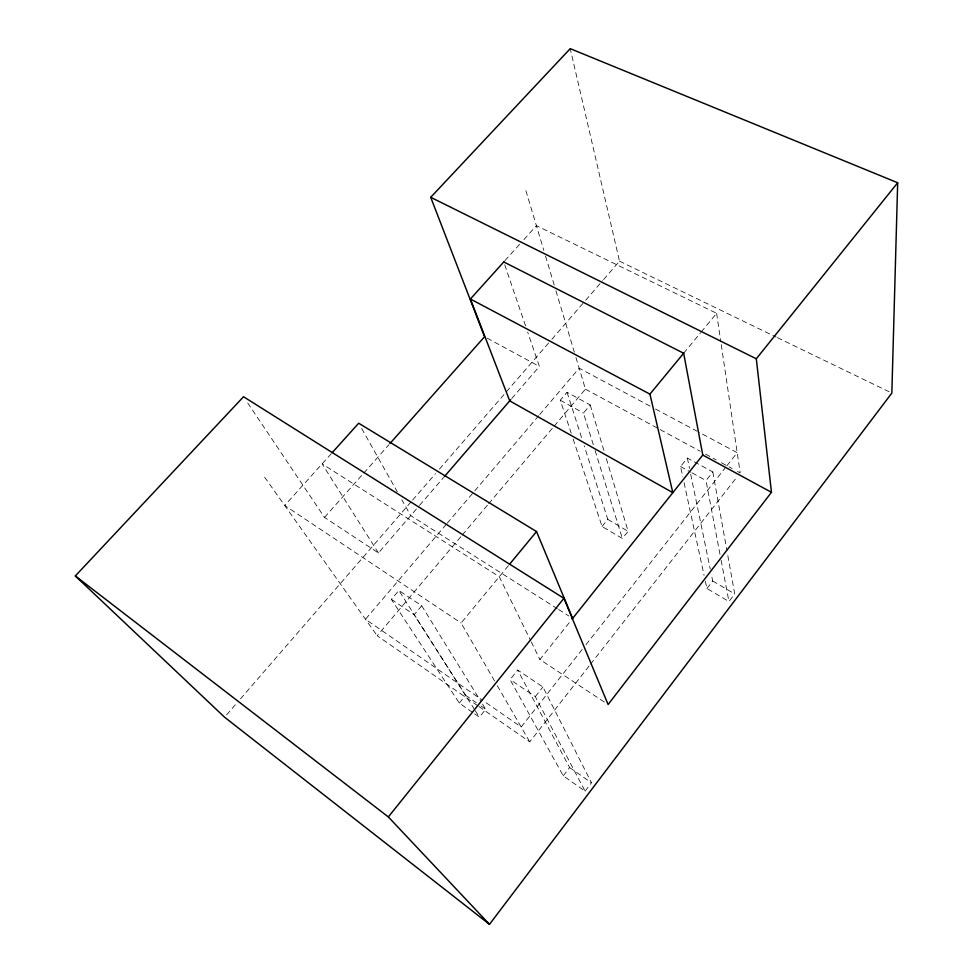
<?xml version="1.0" encoding="UTF-8"?>
<svg xmlns="http://www.w3.org/2000/svg" width="973" height="973" viewBox="0 0 973 973"><rect width="100%" height="100%" fill="white"/><g stroke="black" fill="none" stroke-linecap="round" stroke-linejoin="round"><path stroke-width="0.73" stroke-dasharray="4.87 3.65" d="M585.101 791.146L591.475 782.754L542.91 686.974L517.697 670.069L510.083 679.58L563.233 775.846L585.101 791.146L535.296 696.619L510.083 679.58M705.34 581.173L706.933 588.531L728.947 601.545L734.724 593.944L727.232 552.287M563.233 775.846L569.594 767.551L517.697 670.069M706.933 588.531L712.698 581.003L711.482 575.079M478.898 706.507L529.75 741.876L589.614 665.374M590.55 664.182L737.388 476.49M582.207 649.465L521.151 726.989L483.788 701.132M585.965 644.698L725.931 466.979M726.867 465.787L737.206 452.676L698.359 431.915M535.296 696.619L542.91 686.974M719.996 554.33L706.009 480.565L712.808 471.966L687.352 458.052L680.565 466.529L682.791 476.819M604.318 702.02L539.893 659.512L571.151 620.288M474.654 713.841L479.385 717.15L485.697 709.256L481.757 702.871M573.121 438.981L602.068 526.49L622.367 538.495L628.12 531.307L605.911 457.249M459.292 703.09L465.593 695.281L398.857 590.453L391.341 599.319L459.292 703.09L473.474 713.014M602.068 526.49L607.809 519.375L584.189 445.731M494.552 680.918L461.105 622.988L508.49 565.556M683.654 353.248L700.609 332.705M701.156 332.048L716.615 313.306L536.403 225.663L522.55 241.061M474.496 709.475L414.157 614.741L421.698 605.753L398.857 590.453M593.311 444.746L583.472 413.014L590.222 404.963L567.052 392.301L560.302 400.244L571.224 433.24M477.658 705.644L377.196 635.746L461.275 536.172M462.248 535.016L487.668 504.914M488.653 503.759L553.175 427.342M554.148 426.186L585.442 389.127L575.894 357.31M446.23 524.386L365.483 619.254L482.547 700.268M447.215 523.231L473.802 491.997M474.788 490.842L538.787 415.641M539.772 414.486L579.166 368.208L650.146 406.142M247.75 403.029L324.508 517.405L378.448 552.992L418.937 506.082M419.618 505.279L443.615 477.463M511.749 398.504L539.395 366.468L527.682 332.109M226.575 714.912L236.524 703.43M240.501 698.833L411.603 501.253M412.588 500.11L435.478 473.681M439.455 469.095L550.864 340.428M551.861 339.285L584.688 301.375M585.685 300.231L602.591 280.698M603.588 279.555L619.509 261.178L570.227 48.65M324.508 517.405L362.759 474.228M363.768 473.085L388.932 444.685M331.319 453.637L284.7 505.474L461.105 622.988M504.926 260.642L521.564 242.155M619.509 261.178L776.089 337.023M777.451 337.68L889.115 391.766M655.51 409.013L697.021 431.197M585.442 389.127L658.818 428.85M660.144 429.579L700.171 451.241M705.51 454.136L716.177 459.913M721.516 462.795L732.195 468.572M737.522 471.467L740.198 472.902L721.029 343.141M487.169 338.142L539.395 366.468M560.302 400.244L583.472 413.014M680.565 466.529L690.745 472.148M692.01 472.842L706.009 480.565M607.809 519.375L628.12 531.307M712.698 581.003L734.724 593.944M557.334 608.709L410.715 515.605L401.788 499.769M558.611 609.512L568.804 615.994M391.341 599.319L414.157 614.741M465.593 695.281L476.235 702.676M480.966 705.972L485.697 709.256M569.594 767.551L591.475 782.754M264.62 477.184L377.196 635.746M475.311 710.752L479.385 717.15M378.448 552.992L322.112 463.878L499.283 576.721L530.577 640.514M421.698 605.753L480.966 701.594M497.312 685.697L529.75 741.876M361.664 428.497L397.337 491.851M531.246 641.876L539.893 659.512M504.732 264.814L525.724 326.381M567.052 392.301L581.878 438.507M595.099 450.511L622.367 538.495M590.222 404.963L604.16 451.436M525.907 190.696L543.81 250.389M545.512 256.045L554.294 285.296M555.924 290.757L574.362 352.214M684.055 482.705L704.075 575.298M687.352 458.052L689.492 468.414M690.708 474.35L710.266 569.156M721.115 560.241L728.947 601.545M712.808 471.966L726.965 550.803M716.615 313.306L720.823 341.778"/><path stroke-width="1.46" d="M897.678 182.754L891.84 393.08L489.492 924.35L224.581 717.21L75.322 575.955L243.53 396.741L563.914 598.322L608.113 704.525L771.467 492.302L756.301 358.794L897.678 182.754L570.227 48.65L430.711 197.312L484.554 336.731L389.942 443.542M572.088 619.096L702.774 455.06L683.654 353.248L503.759 261.944M489.492 924.35L388.336 816.931L563.914 598.322M509.451 564.389L536.537 531.562L358.684 423.219L332.34 452.506M503.917 261.773L470.409 299.015L509.718 400.864L672.817 492.654L649.928 394.126L683.751 353.126M444.369 476.6L510.764 399.648M430.711 197.312L756.301 358.794M470.409 299.015L649.928 394.126M702.774 455.06L771.467 492.302M75.322 575.955L388.336 816.931M536.537 531.562L572.635 618.427"/></g></svg>
